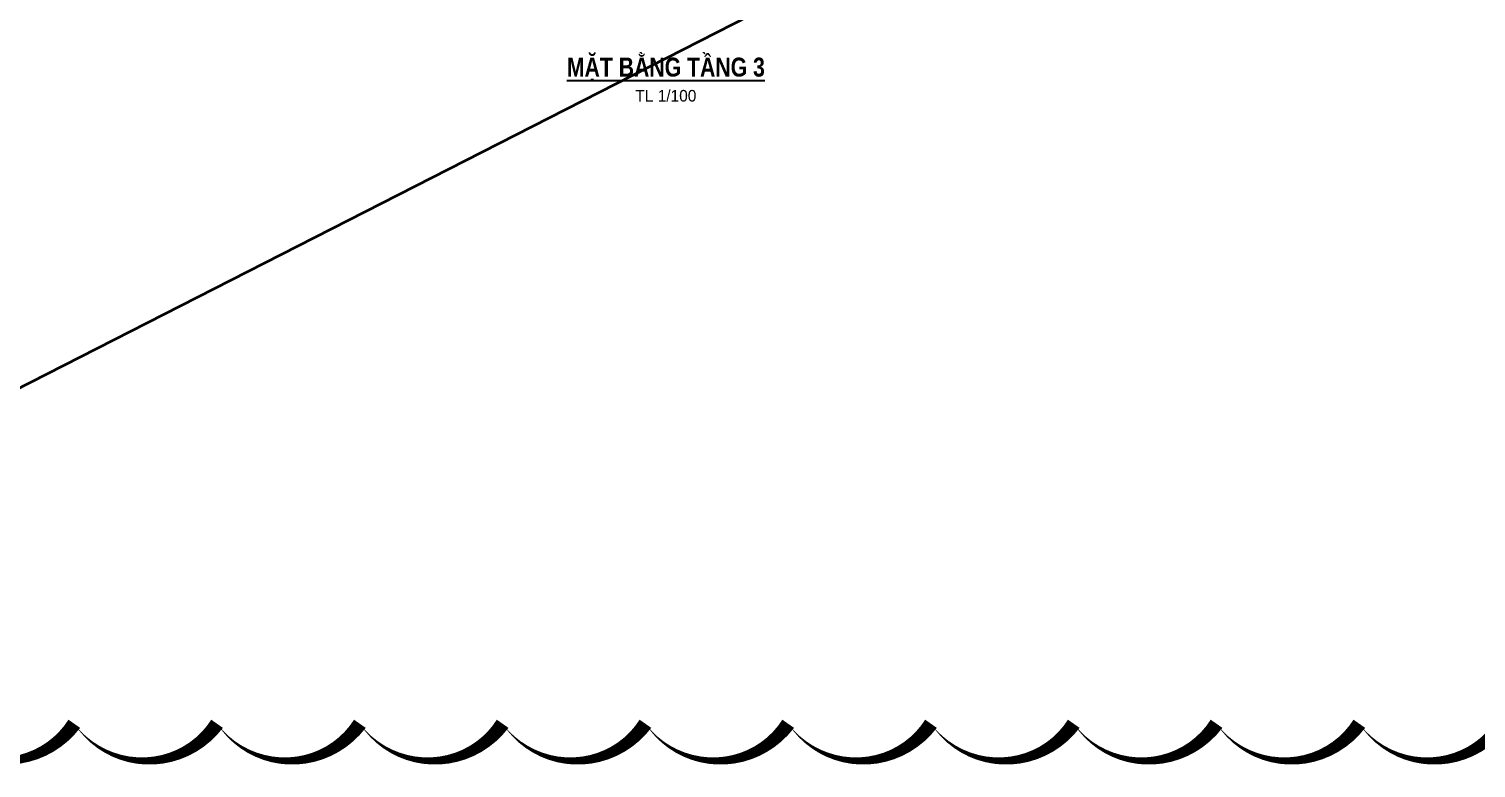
# Model space of a CAD drawing. Header units: millimetres. Extents: x 1109421 to 1726579, y -247837 to 144927.
# Drawn here: x 1134891 to 1185566, y -247681 to -221788 of the extents above; entities that cross this region are included whole.
import ezdxf
from ezdxf.enums import TextEntityAlignment as Align

# ---------------------------------------------------------------- set-up
doc = ezdxf.new("R2010")
doc.units = ezdxf.units.MM
doc.header["$LTSCALE"] = 600
doc.header["$MEASUREMENT"] = 0
doc.linetypes.add('DASHED', pattern=[0.75, 0.5, -0.25])
for name, color, linetype, lineweight in [('LC Text2', 7, 'Continuous', 25), ('PCCC - CHUA CHAY - ONG D80', 30, 'Continuous', 35), ('PCCC-BAO CHAY - DAY', 3, 'DASHED', 35)]:
    doc.layers.add(name, color=color, linetype=linetype, lineweight=lineweight)
doc.styles.add('LC 1', font='VHAVANB.TTF')
doc.styles.add('LC3', font='VHARIALB.TTF', dxfattribs={"width": 0.8})

# ---------------------------------------------------------------- blocks, each defined once
blk = doc.blocks.new('TIEUDE1')
at = {"layer": 'LC Text2', "color": 7, "style": 'LC 1'}
blk.add_attdef('TIªU§Ò', text='', height=5, dxfattribs=at).set_placement((0, 0), align=Align.BOTTOM_CENTER)
blk.add_attdef('TL', text='', height=3, dxfattribs=at).set_placement((0, -2), align=Align.TOP_CENTER)
blk = doc.blocks.new('A$Ce210b8fe')
at = {"layer": 'LC Text2'}
ref = blk.add_blockref('TIEUDE1', (23881.6, 828.8), dxfattribs=dict(at, xscale=135.0000000002609, yscale=135.0000000002609, zscale=135.0000000002609))
ref.add_attrib('TIªU§Ò', '%%UmÆt b»ng tÇng 3', dxfattribs={"color": 7, "height": 664.796, "style": 'LC3', "width": 0.8}).set_placement((23881.6, 828.8), align=Align.BOTTOM_CENTER)
ref.add_attrib('TL', 'TL 1/100', dxfattribs={"color": 7, "height": 405, "style": 'LC 1'}).set_placement((23881.6, 558.8), align=Align.TOP_CENTER)

msp = doc.modelspace()

# ---------------------------------------------------------------- linework, layer by layer
at = {"layer": 'PCCC-BAO CHAY - DAY'}
msp.add_lwpolyline([(1131479.3, -246129.6, 0, 500, 0.5205671), (1136479.3, -246129.6, 0, 500, 0.5205671), (1141479.3, -246129.6, 0, 500, 0.5205671), (1146479.3, -246129.6, 0, 500, 0.5205671), (1151479.3, -246129.6, 0, 500, 0.5205671), (1156479.3, -246129.6, 0, 500, 0.5205671), (1161479.3, -246129.6, 0, 500, 0.5205671), (1166479.3, -246129.6, 0, 500, 0.5205671), (1171479.3, -246129.6, 0, 500, 0.5205671), (1176479.3, -246129.6, 0, 500, 0.5205671), (1181479.3, -246129.6, 0, 500, 0.5205671), (1186479.3, -246129.6, 0, 500, 0.5205671)], format="xyseb", dxfattribs=at)

# ---------------------------------------------------------------- block references
msp.add_blockref('A$Ce210b8fe', (1133313.2, -224485.4), dxfattribs=at)

# ---------------------------------------------------------------- next in the draw order: linework, layer by layer
at = {"layer": 'PCCC - CHUA CHAY - ONG D80'}
msp.add_lwpolyline([(1111479.3, -246129.6), (1403985.6, -96912)], dxfattribs=at)

doc.saveas('drawing.dxf')
